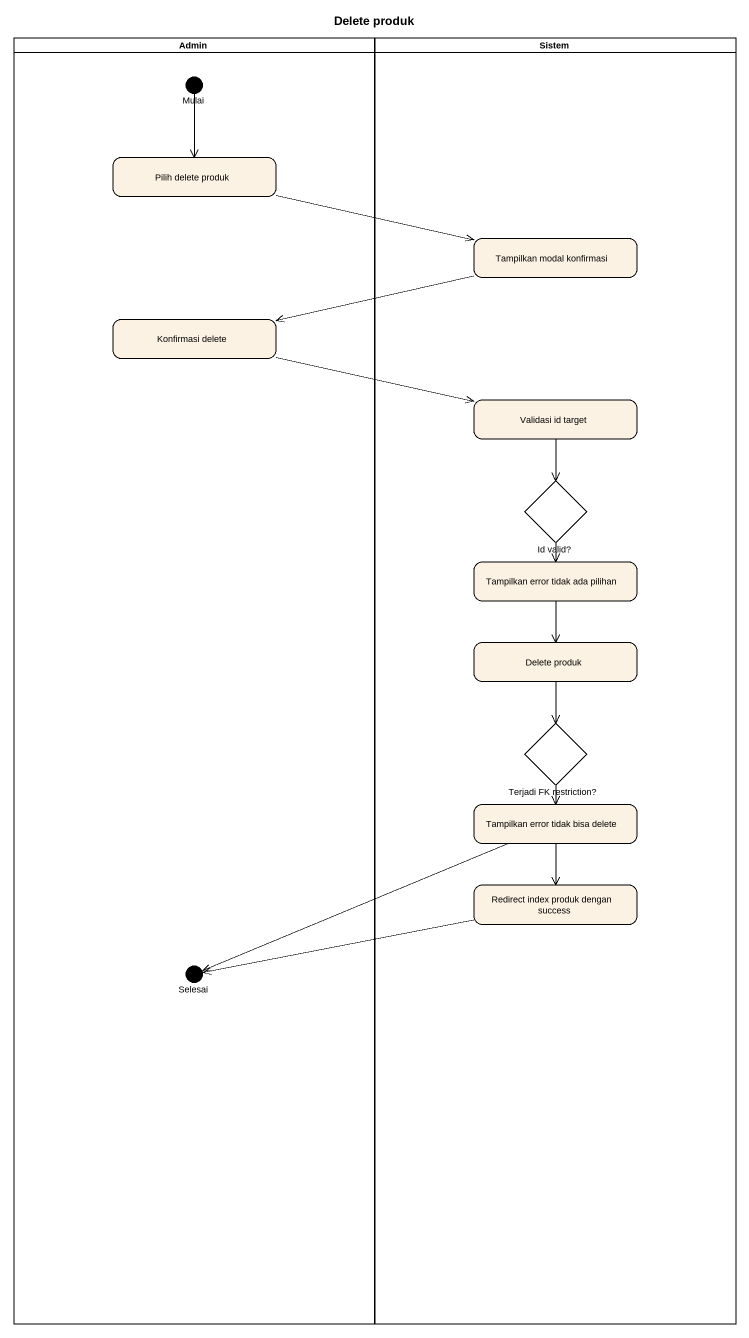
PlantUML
@startuml
title Delete produk
hide empty description
state Admin <<partition>> {
  state Mulai <<choice>>
  state "Pilih delete produk" as Pilih_delete_produk
  state "Konfirmasi delete" as Konfirmasi_delete
  state Selesai <<choice>>
}
state Sistem <<partition>> {
  state "Tampilkan modal konfirmasi" as Tampilkan_modal_konfirmasi
  state "Validasi id target" as Validasi_id_target
  state "Id valid?" as Id_valid <<choice>>
  state "Tampilkan error tidak ada pilihan" as Tampilkan_error_tidak_ada
  state "Delete produk" as Delete_produk
  state "Terjadi FK restriction?" as Terjadi_FK_restriction <<choice>>
  state "Tampilkan error tidak bisa delete" as Tampilkan_error_tidak_bisa
  state "Redirect index produk dengan success" as Redirect_index_produk
}
Mulai --> Pilih_delete_produk
Pilih_delete_produk -right-> Tampilkan_modal_konfirmasi
Tampilkan_modal_konfirmasi -left-> Konfirmasi_delete
Konfirmasi_delete -right-> Validasi_id_target
Validasi_id_target --> Id_valid
Id_valid --> Tampilkan_error_tidak_ada
Id_valid --> Delete_produk
Tampilkan_error_tidak_ada --> Delete_produk
Tampilkan_error_tidak_ada --> Redirect_index_produk
Delete_produk --> Terjadi_FK_restriction
Terjadi_FK_restriction --> Tampilkan_error_tidak_bisa
Terjadi_FK_restriction --> Redirect_index_produk
Tampilkan_error_tidak_bisa --> Redirect_index_produk
Tampilkan_error_tidak_bisa -left-> Selesai
Redirect_index_produk -left-> Selesai
@enduml
